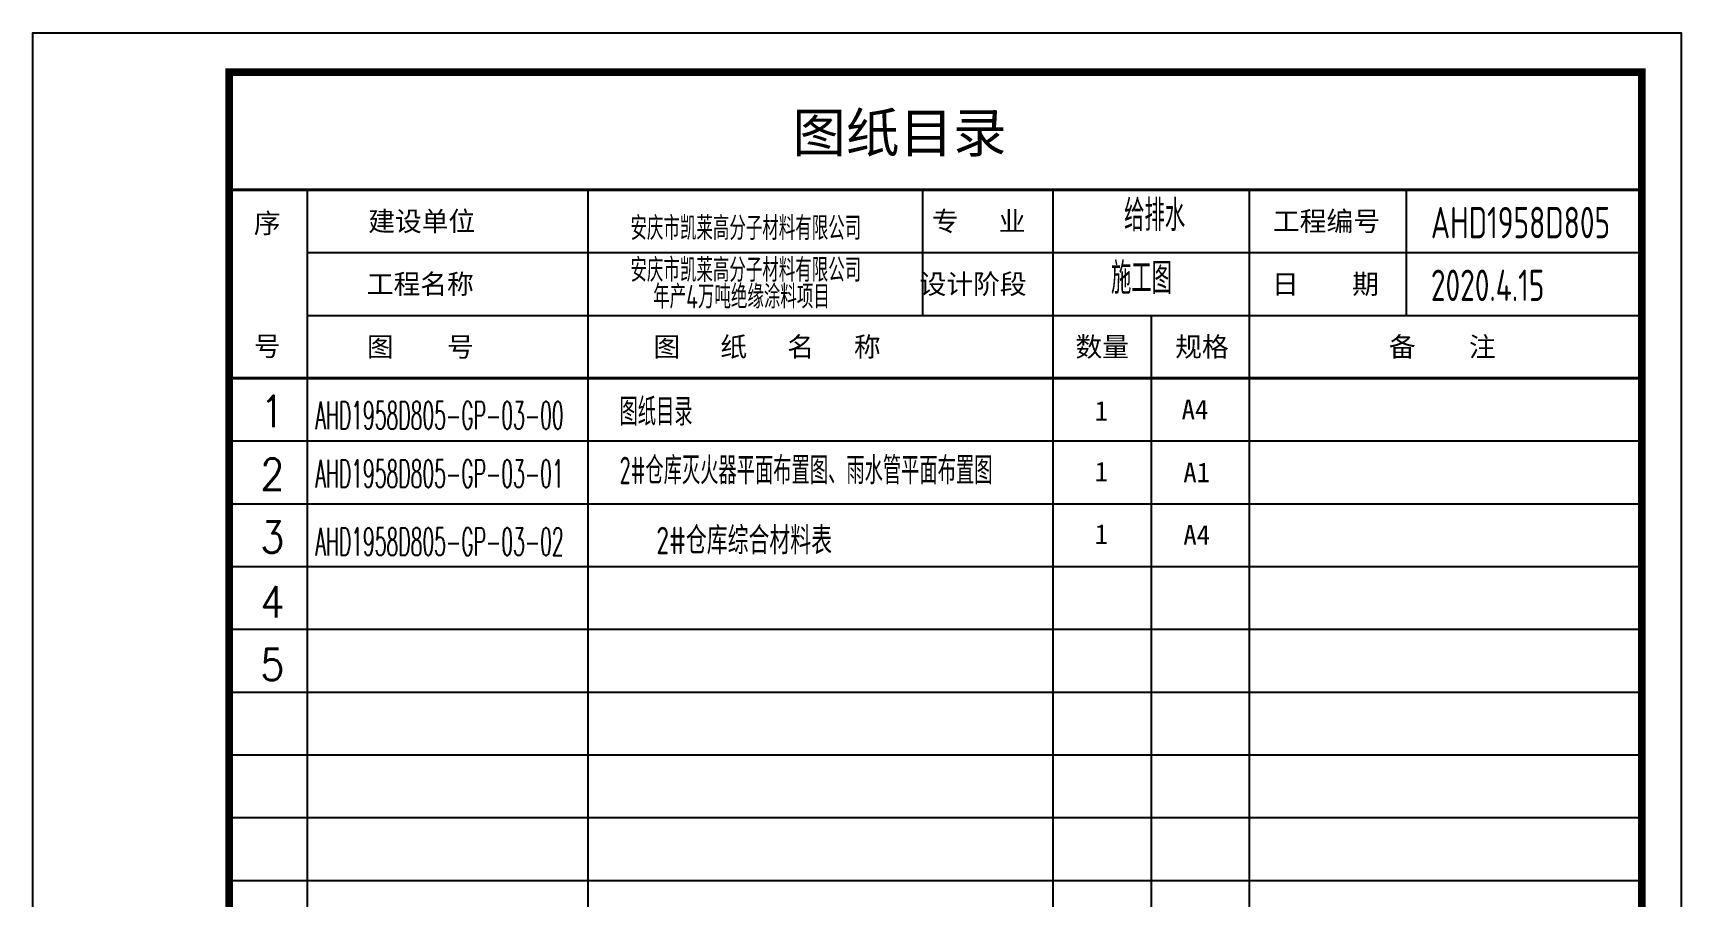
# Model space of a CAD drawing. Extents: x 4682119 to 9193858, y -786075 to -318274.
# Drawn here: x 4699548 to 4720548, y -329274 to -318274 of the extents above; entities that cross this region are included whole.
import ezdxf
from ezdxf.enums import TextEntityAlignment as Align

# ---------------------------------------------------------------- set-up
doc = ezdxf.new("R2010")
doc.units = 0
doc.header["$LTSCALE"] = 1000
doc.header["$MEASUREMENT"] = 0
doc.layers.get('0').update_dxf_attribs({"linetype": 'CONTINUOUS'})
for name, color, linetype in [('AXIS', 3, 'CONTINUOUS'), ('DIM_SYMB', 3, 'CONTINUOUS'), ('TEXT', 7, 'CONTINUOUS'), ('图框', 255, 'CONTINUOUS')]:
    doc.layers.add(name, color=color, linetype=linetype)
doc.styles.add('-宋体', font='', dxfattribs={"width": 0.8})
doc.styles.add('DIM_FONT', font='SIMPLEX', dxfattribs={"width": 0.7, "bigfont": 'GBCBIG'})
doc.styles.add('sceie', font='sceie.shx', dxfattribs={"width": 0.7, "bigfont": 'sceic.shx'})
doc.styles.add('TSSD_Rein', font='Tssdeng.shx', dxfattribs={"width": 0.7, "bigfont": 'hztxt.shx'})
doc.styles.add('宋体', font='', dxfattribs={"width": 0.7})
doc.styles.get('-宋体').set_extended_font_data('SimSun')
doc.styles.get('宋体').set_extended_font_data('SimSun')

msp = doc.modelspace()

# ---------------------------------------------------------------- linework, layer by layer
at = {"color": 0}
for p, q in [((4703048.2, -340274.4), (4703048.2, -320274.4)), ((4706622.8, -340274.4), (4706622.8, -320274.4)), ((4710881.8, -320274.4), (4710881.8, -321874.4)), ((4712548.2, -340274.4), (4712548.2, -320274.4)), ((4715048.2, -340274.4), (4715048.2, -320274.4)), ((4717048.2, -321874.4), (4717048.2, -320274.4)), ((4703048.2, -321074.4), (4720048.2, -321074.4)), ((4703048.2, -321874.4), (4720048.2, -321874.4)), ((4713798.2, -321874.4), (4713798.2, -340274.4)), ((4702048.2, -323474.4), (4720048.2, -323474.4)), ((4702048.2, -324274.4), (4720048.2, -324274.4)), ((4702048.2, -325074.4), (4720048.2, -325074.4)), ((4702048.2, -325874.4), (4720048.2, -325874.4)), ((4702048.2, -326674.4), (4720048.2, -326674.4)), ((4702048.2, -327474.4), (4720048.2, -327474.4)), ((4702048.2, -328274.4), (4720048.2, -328274.4)), ((4702048.2, -329074.4), (4720048.2, -329074.4))]:
    msp.add_line(p, q, dxfattribs=at)
at = {"color": 0, "const_width": 40}
for points in [[(4702048.2, -320274.4), (4720048.2, -320274.4)], [(4702048.2, -322674.4), (4720048.2, -322674.4)]]:
    msp.add_lwpolyline(points, dxfattribs=at)
at = {"layer": '图框', "color": 0}
msp.add_lwpolyline([(4699548.2, -347974.4), (4699548.2, -318274.4), (4720548.2, -318274.4), (4720548.2, -347974.4)], close=True, dxfattribs=at)
at = {"layer": '图框', "color": 0, "const_width": 100}
msp.add_lwpolyline([(4702048.2, -347474.4), (4720048.2, -347474.4), (4720048.2, -318774.4), (4702048.2, -318774.4)], close=True, dxfattribs=at)

# ---------------------------------------------------------------- texts
at = {"color": 0}
for s, height, style, p in [('图纸目录', 500, '-宋体', (4709225, -319794.4)), ('建设单位', 250, '宋体', (4703820.2, -320799.4)), (' 专   业', 250, '宋体', (4710832.2, -320799.4)), ('工程编号', 250, '宋体', (4715348.2, -320799.4)), ('工程名称', 250, '宋体', (4703801.6, -321599.4)), ('设计阶段', 250, '宋体', (4710844.7, -321599.4)), ('日    期', 250, '宋体', (4715336, -321599.4)), ('图    号', 250, '宋体', (4703803.7, -322399.4)), ('图   纸   名   称', 250, '宋体', (4707456.1, -322399.4)), ('数量', 250, '宋体', (4712831.8, -322399.4)), ('规格', 250, '宋体', (4714102.5, -322399.4)), ('备    注', 250, '宋体', (4716825.3, -322399.4))]:
    msp.add_text(s, height=height, dxfattribs=dict(at, style=style)).set_placement(p)
at = {"color": 0, "style": '宋体'}
for s, p in [('序', (4702533.2, -320694.4)), ('号', (4702533.2, -322269.4))]:
    msp.add_text(s, height=250, dxfattribs=at).set_placement(p, align=Align.MIDDLE)
at = {"style": 'sceie', "width": 0.8}
for s, p in [('AHD1958D805', (4717360.8, -320890.8)), ('2020.4.15', (4717360.8, -321690.8))]:
    msp.add_text(s, height=400, dxfattribs=at).set_placement(p)
at = {"layer": 'AXIS', "style": 'TSSD_Rein', "width": 0.7}
for s, p in [('安庆市凯莱高分子材料有限公司', (4708631.8, -320746.8)), ('安庆市凯莱高分子材料有限公司', (4708631.8, -321280.1)), ('年产4万吨绝缘涂料项目', (4708576.5, -321619.9))]:
    msp.add_text(s, height=300, dxfattribs=at).set_placement(p, align=Align.MIDDLE)
at = {"layer": 'DIM_SYMB', "color": 7, "style": 'DIM_FONT'}
for s, height, width, p in [('给排水', 400, 0.9, (4713452.2, -320799.4)), ('施工图', 400, 0.9, (4713284.7, -321599.4)), ('AHD1958D805-GP-03-00', 350, 0.5, (4703145.5, -323322.1)), ('AHD1958D805-GP-03-01', 350, 0.5, (4703145.5, -324065.5)), ('AHD1958D805-GP-03-02', 350, 0.5, (4703145.5, -324933))]:
    msp.add_text(s, height=height, dxfattribs=dict(at, width=width)).set_placement(p)
at = {"layer": 'DIM_SYMB', "color": 7, "style": 'DIM_FONT', "width": 0.9}
for s, p in [('1', (4702599.1, -323098.9)), ('2', (4702599.1, -323898.9)), ('3', (4702599.1, -324698.9)), ('4', (4702599.1, -325524.4)), ('5', (4702599.1, -326324.4))]:
    msp.add_text(s, height=400, dxfattribs=at).set_placement(p, align=Align.MIDDLE)
at = {"layer": 'TEXT', "color": 0, "style": 'sceie', "width": 0.7}
for s, p in [('图纸目录', (4707022.1, -323278.6)), ('2#仓库灭火器平面布置图、雨水管平面布置图', (4707022.1, -324025.7))]:
    msp.add_text(s, height=350, dxfattribs=at).set_placement(p)
at = {"layer": 'TEXT', "color": 7, "style": '宋体'}
for s, p in [('1', (4713077.4, -323214.9)), ('A4', (4714184.5, -323197.7)), ('1', (4713077.4, -323990.3)), ('A1', (4714206.6, -323999.9)), ('1', (4713077.4, -324786)), ('A4', (4714206.6, -324795.6))]:
    msp.add_text(s, height=250, dxfattribs=at).set_placement(p)
at = {"layer": 'TEXT', "color": 0, "style": 'sceie', "width": 0.8}
msp.add_text('2#仓库综合材料表', height=350, dxfattribs=at).set_placement((4708610.4, -324725.2), align=Align.MIDDLE)

doc.saveas('drawing.dxf')
